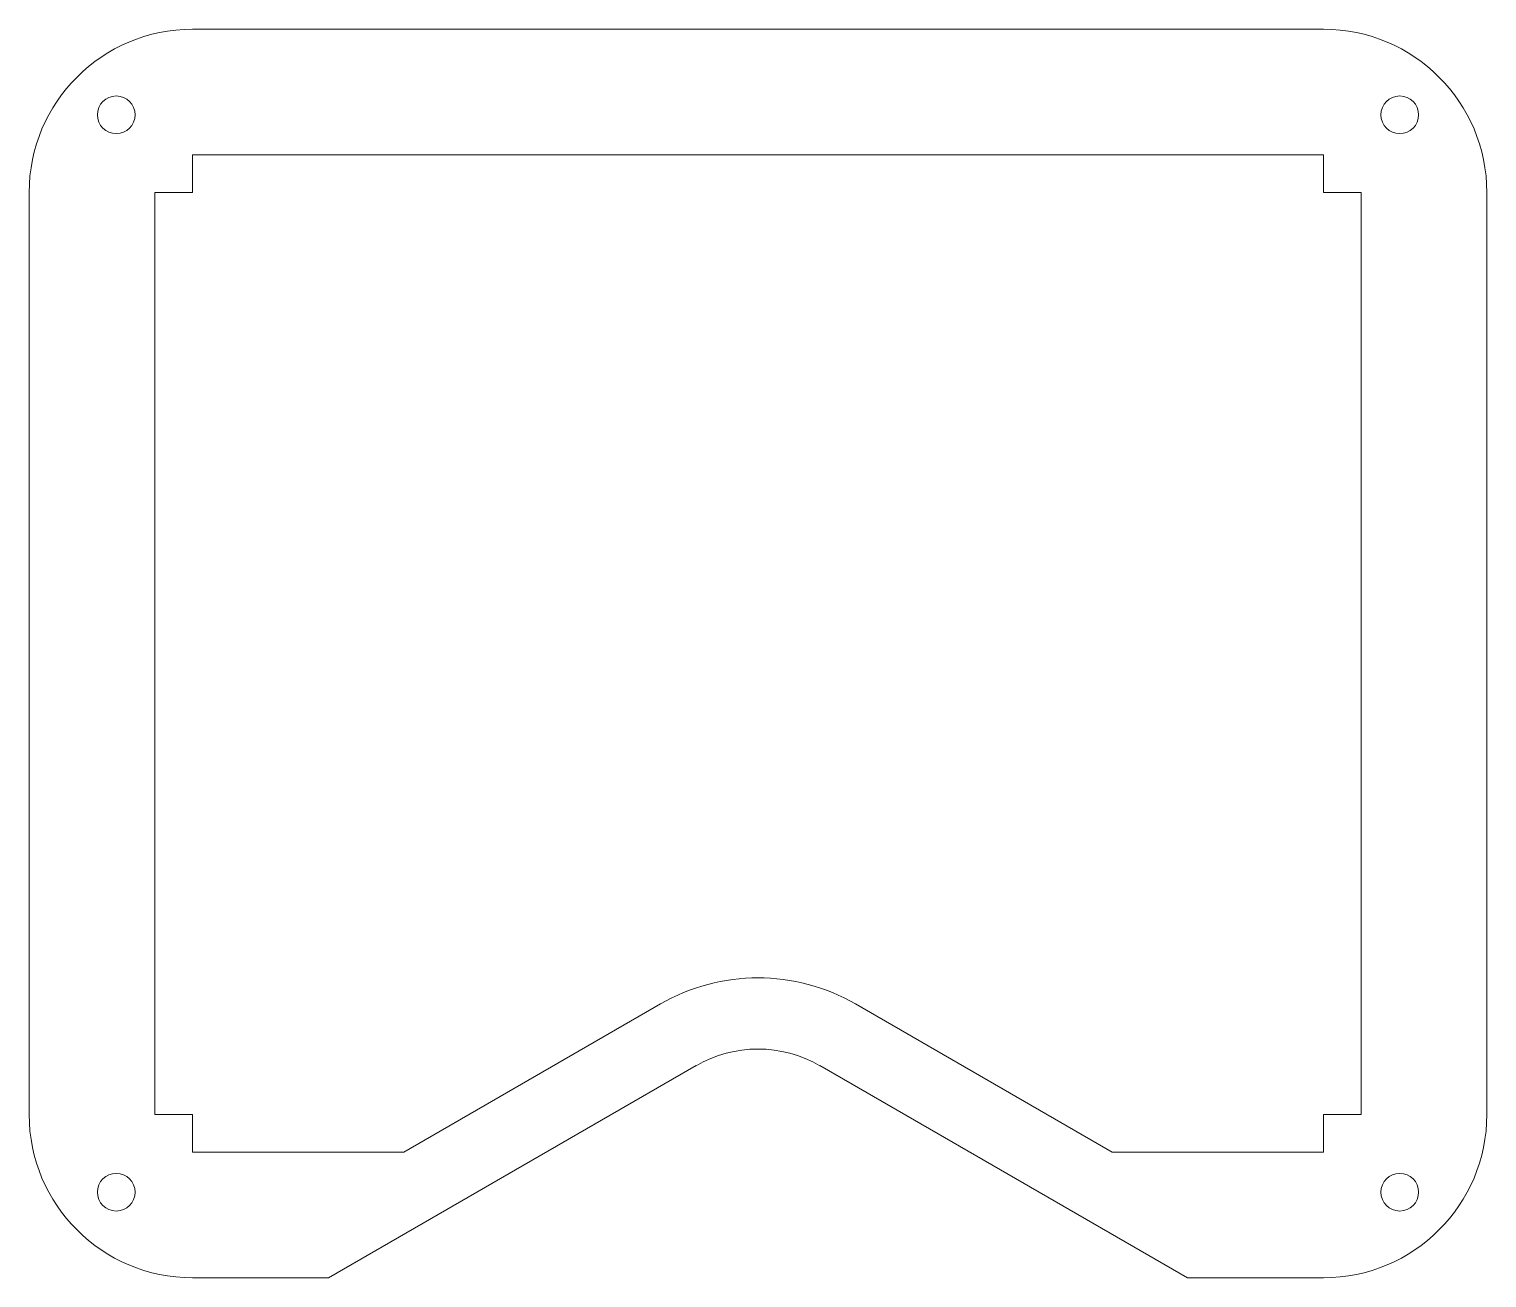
# Model space of a CAD drawing. Header units: inches. Extents: x -0.87 to 0.87, y -0.75 to 0.75.
import ezdxf

# ---------------------------------------------------------------- set-up
doc = ezdxf.new("R2010")
doc.units = ezdxf.units.IN
doc.header["$MEASUREMENT"] = 0

msp = doc.modelspace()

# ---------------------------------------------------------------- linework, layer by layer
at = {"color": 7, "linetype": 'Continuous', "lineweight": 15}
for p, q in [((0.675, 0.745), (-0.675, 0.745)), ((-0.675, 0.55), (-0.675, 0.595)), ((0.675, 0.595), (-0.675, 0.595)), ((0.675, 0.595), (0.675, 0.55)), ((-0.87, 0.55), (-0.87, -0.55)), ((-0.72, 0.55), (-0.72, -0.55)), ((-0.72, 0.55), (-0.675, 0.55)), ((0.675, 0.55), (0.72, 0.55)), ((0.72, 0.55), (0.72, -0.55)), ((0.87, 0.55), (0.87, -0.55)), ((-0.1165, -0.4182), (-0.4227, -0.595)), ((0.1165, -0.4182), (0.4227, -0.595)), ((-0.074, -0.4918), (-0.5125, -0.745)), ((0.074, -0.4918), (0.5125, -0.745)), ((-0.72, -0.55), (-0.675, -0.55)), ((-0.675, -0.55), (-0.675, -0.595)), ((0.675, -0.55), (0.72, -0.55)), ((0.675, -0.595), (0.675, -0.55)), ((-0.675, -0.595), (-0.4227, -0.595)), ((0.4227, -0.595), (0.675, -0.595)), ((-0.675, -0.745), (-0.5125, -0.745)), ((0.5125, -0.745), (0.675, -0.745))]:
    msp.add_line(p, q, dxfattribs=at)
for centre in [(-0.766, 0.6428), (0.766, 0.6428), (-0.766, -0.6428), (0.766, -0.6428)]:
    msp.add_circle(centre, 0.0225, dxfattribs=at)
for centre, radius, start, end in [((-0.675, 0.55), 0.195, 90, 180), ((0.675, 0.55), 0.195, 0, 90), ((0, -0.62), 0.233, 60, 120), ((0, -0.62), 0.148, 60, 120), ((-0.675, -0.55), 0.195, 180, 270), ((0.675, -0.55), 0.195, 270, 0)]:
    msp.add_arc(centre, radius, start, end, dxfattribs=at)

doc.saveas('drawing.dxf')
